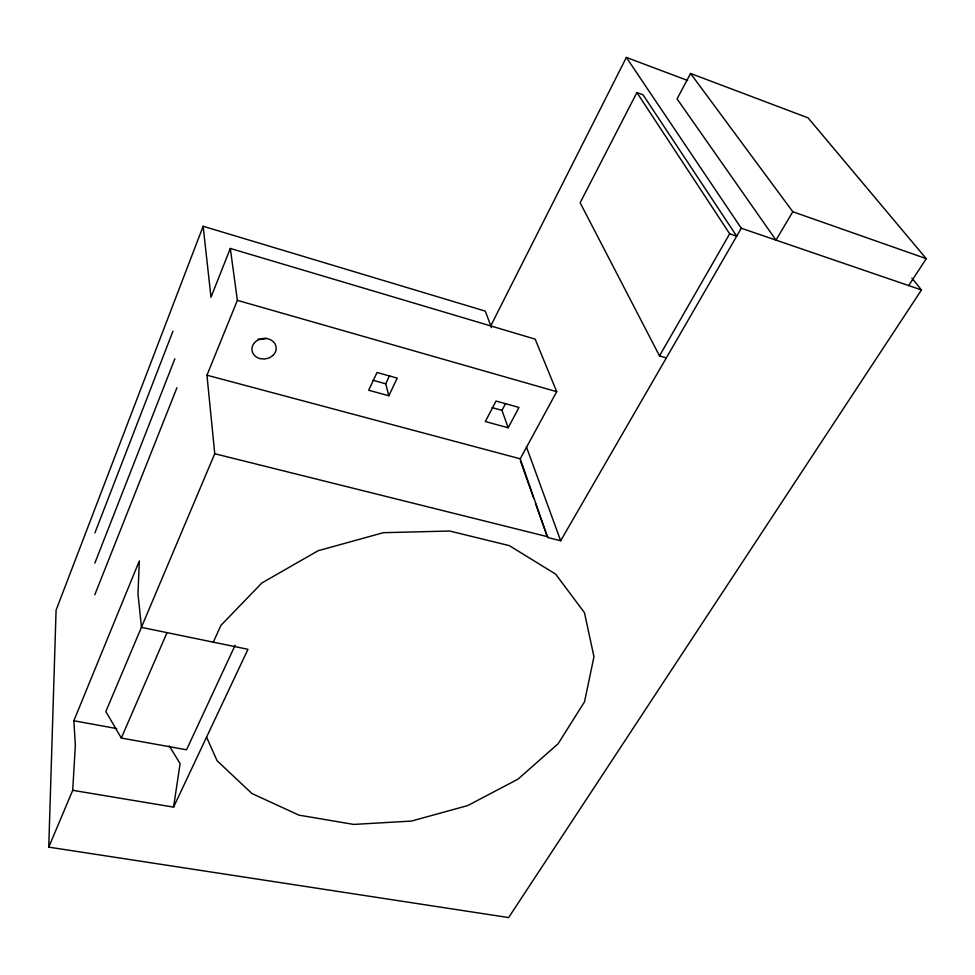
<?xml version="1.0" encoding="UTF-8"?>
<svg xmlns="http://www.w3.org/2000/svg" width="975" height="975" viewBox="0 0 975 975"><rect width="100%" height="100%" fill="white"/><g stroke="black" fill="none" stroke-linecap="round" stroke-linejoin="round"><path stroke-width="1.46" d="M911.905 278.143L921.46 289.953L508.633 917.572L48.75 847.141L56.087 610.167L203.141 226.261L485.306 311.123L491.461 327.624M72.723 790.323L75.343 745.071L73.856 720.757L139.327 560.905L137.987 593.958L141.485 627.376L247.967 649.301L173.574 807.129L72.723 790.323L48.75 847.141M173.574 807.129L180.107 763.583L169.284 745.973M94.928 532.874L172.941 331.22M94.868 563.075L174.891 358.727M490.583 326.211L626.364 57.427L741.28 228.235L560.674 540.735L547.621 537.493L520.236 458.811L556.713 391.682L535.165 339.142L230.319 248.442L210.99 297.241L203.141 226.261M94.807 594.75L176.95 387.697M235.121 645.292L186.53 749.787L121.314 738.038L105.848 711.543L214.744 453.728L206.956 375.204L237.376 300.349L230.319 248.442M121.314 738.038L167.042 632.592M213.293 642.159L220.947 625.353L261.812 583.013L318.082 550.741L383.333 532.691L449.694 531.034L509.303 545.622L555.64 574.129L584.464 612.69L593.97 656.76L584.525 701.781L558.163 743.693L517.969 779.171L467.695 805.582L411.474 821.072L353.706 824.423L298.959 815.137L251.903 793.504L217.084 760.744L206.566 737.137M388.818 395.753L397.264 378.117L377.045 372.487L368.684 390.244L388.818 395.753L385.722 383.809L389.573 375.716M636.894 92.552L729.678 233.805L736.686 236.182L643.025 94.794L636.894 92.552L580.149 202.751L659.502 355.875L666.315 357.947M508.17 427.781L518.98 407.452L496.043 401.042L485.343 421.541L508.17 427.781L501.979 410.353L505.513 403.638M690.568 73.466L677.077 98.914L775.978 240.118L792.809 211.746L690.568 73.466L808.08 117.865L926.25 258.655L908.7 285.577M659.502 355.875L729.678 233.805M73.856 720.757L116.659 728.557M214.744 453.728L548.011 536.811M206.956 375.204L520.236 458.811M372.901 380.274L385.722 383.809M492.131 407.623L501.979 410.353M237.376 300.349L556.713 391.682M741.28 228.235L921.46 289.953M792.809 211.746L926.25 258.655M626.364 57.427L687.582 80.438M526.366 446.721L560.674 540.735M520.394 460.883L533.508 497.762M535.519 503.441L547.121 536.067M266.053 338.252A11.944 10.213 -6.9 0 1 258.082 339.142M272.976 355.448L269.161 357.947L264.578 359.056L259.923 358.605A12.163 10.311 -7.2 0 1 253.305 344.346A12.163 10.311 -7.2 0 1 271.05 340.056A12.163 10.311 -7.2 0 1 272.976 355.448"/></g></svg>
